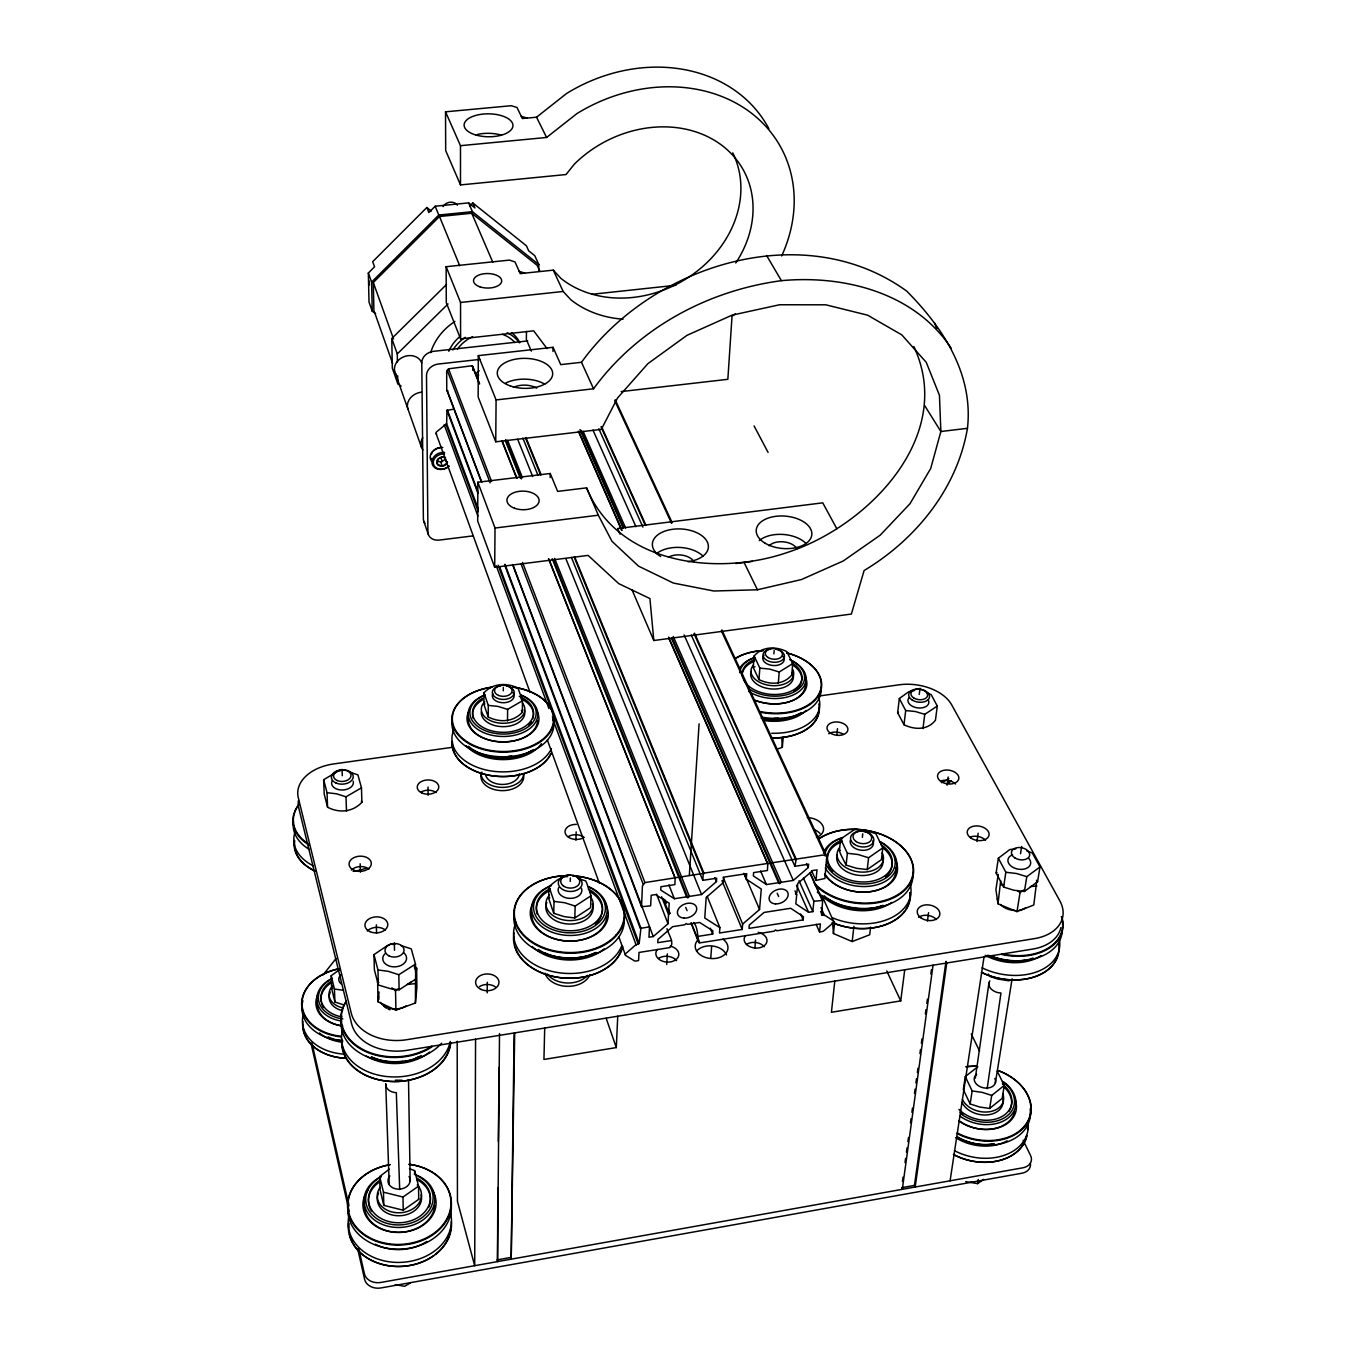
<?xml version="1.0" encoding="UTF-8"?>
<svg xmlns="http://www.w3.org/2000/svg" width="1356" height="1356" viewBox="0 0 1356 1356"><rect width="100%" height="100%" fill="white"/><g stroke="black" fill="none" stroke-linecap="round" stroke-linejoin="round"><path stroke-width="1.5" d="M472.736 370.273L472.752 366.645L471.634 365.815L448.531 368.815L446.683 371.815L446.751 390.003L481.21 481.448M475.566 1039.221L474.702 1265.724L457.447 1201.331L457.192 1041.238M477.837 482.228L477.685 521.043L494.686 567.266L588.097 555.401L618.743 583.639L649.914 598.555L653.812 640.524L851.382 614.048L864.094 570.537C915.792 539.502 957.133 488.702 967.455 428.31C973.54 374.222 943.2 327.847 906.723 291.116C803.735 216.553 651.778 264.878 581.487 362.289L560.723 364.628L553.062 347.322L478.312 355.628L478.16 396.986L495.737 441.802L601.318 429.377L617.539 397.969L647.897 363.645L687.034 335.305L732.054 315.151L779.53 304.761L825.855 304.812L867.62 315.185L901.825 334.898L926.25 362.323L939.454 395.325L940.861 431.513L930.725 468.447L909.995 503.72L880.18 535.196L843.229 560.977L801.481 579.537L757.445 589.775L713.832 591.013L673.339 583.046L638.591 566.181L611.997 541.332L598.318 515.212L586.606 487.855L557.638 491.397L550.248 473.498L477.837 482.228L495.025 528.026L494.686 567.266M483.923 704.34L483.973 692.797C492.991 683.102 506.652 682.424 518.026 688.17L522.518 700.696L522.331 712.256C513.365 722.121 499.635 722.782 488.211 716.968L483.923 704.34L484.956 703.984M488.211 716.968L488.296 705.391L483.973 692.797M487.211 992.863L487.296 982.303M495.737 441.802L496.093 399.935L478.312 355.628M499.517 1033.543L497.516 1261.656L497.822 1187.975M498.33 1141.43L499.144 1067.392M503.279 690.78L503.33 687.373M507.5 720.951L507.636 709.374L522.518 700.696M514.687 1032.899L511.195 1259.216L514.127 1033.289M526.484 331.457L526.348 339.509L531.349 351.119M538.705 270.725L538.824 264.539L534.773 255.674L528.687 250.809L526.416 245.792L472.786 202.942L469.803 205.892M550.163 477.566L550.248 473.498M552.977 351.441L553.062 347.322M544.705 1028.034L543.942 1059.46L616.302 1047.578L617.743 1016.22M577.724 878.264L585.741 880.959L586.826 883.298L591.03 895.774L590.589 907.656L574.791 917.978L564.232 916.639L553.723 913.3L548.672 898.401L548.96 886.536C554.468 882.332 560.384 876.264 567.689 876.552M553.723 913.3L554.045 901.401L548.96 886.536M570.249 881.502L570.368 877.993M575.91 840.161L576.181 831.889M574.791 917.978L575.181 906.079L591.03 895.774M666.983 928.674C667.983 933.725 675.305 943.234 669.745 947.607L639.015 952.437L638.591 960.573L635.879 960.997A2.373 1.644 -20.7 0 1 634.286 960.76L625.98 955.692A2.39 1.644 -20.5 0 1 626.082 953.268L635.049 945.471L639.168 943.471L640.93 928.301L649.507 926.826L648.948 937.233L653.27 936.555L667.983 923.758L668.525 914.554L661.643 896.774M668.525 914.554L669.966 913.3L668.644 912.452L669.203 903.198L655.575 894.587L651.202 895.265L650.626 905.842L641.541 906.723L512.534 564.52M666.711 964.404L667.338 953.912M377.629 980.778L378.002 1001.728L395.918 1010.203L415.428 1002.965L415.529 977.93M689.323 875.501L699.086 723.833M693.543 922.487C698.73 927.69 696.747 938.606 699.882 942.861L774.174 931.182L775.615 929.945L776.869 930.758L820.397 923.911L819.566 931.996L822.211 931.572A2.339 1.593 -23.7 0 0 823.838 930.826L832.872 923.131A2.339 1.593 -23.8 0 0 833.143 920.724L825.431 915.639L821.617 914.893L822.651 900.418L810.413 873.45M552.214 558.672L686.577 896.841L687.882 897.672L689.34 896.401L701.544 894.536L716.46 881.57L716.697 878.23L702.798 880.349L703.205 874.315L704.679 873.027L823.007 855.043L826.77 856.212L824.906 878.518L815.956 880.4L811.583 870.755M710.832 957.421L711.595 946.929M698.984 936.216L712.663 934.081L712.9 930.843L699.645 922.47L687.543 924.351L686.221 923.521L684.78 924.775L672.644 926.673L657.948 939.454L657.762 942.691L671.525 940.522M707.188 896.35L719.883 927.64L719.494 933.013L742.207 929.453L742.647 924.08L723.172 877.281M753.224 667.423L754.106 655.999C762.53 646.185 775.869 646.27 786.802 651.558L792.718 663.626L791.701 675.068C783.31 685.051 769.92 684.933 758.936 679.593L753.224 667.423L755.038 666.728M415.614 976.761L416.631 968.082L414.156 965.997M758.936 679.593L759.852 668.135L754.106 655.999M742.647 924.08L759.546 909.52L761.292 889.028L746.258 879.18L746.698 873.654L723.629 877.179L723.223 882.705L706.188 897.503L704.764 918.029L719.883 927.64M773.869 653.897L774.157 650.541M754.851 948.369L755.563 939.996M778.259 683.441L779.225 671.983L792.718 663.626M776.869 749.241L782.327 747.326L783.243 737.02M415.428 1002.965L416.885 987.388L416.631 968.082M671.61 638.727L778.53 882.705L779.802 883.553L781.259 882.281L793.294 880.434L808.278 867.518L808.617 864.213L794.904 866.298L796.243 859.246L694.526 633.201M794.989 890.858L796.701 894.723L795.819 903.876L808.6 912.283L812.82 911.622L813.871 901.282L803.464 878.129M803.159 919.893L803.464 916.673L790.684 908.283L764.055 912.435L749.275 925.148L749.004 928.385L803.159 919.893L800.582 914.08M815.956 880.4L817.024 869.874L812.753 870.518L797.769 883.417L796.904 892.621L795.43 893.892L796.701 894.723M836.855 734.732L837.483 728.647M839.381 850.771L840.635 838.991L854.873 829.279L865.484 830.482L875.874 833.669L882.807 847.873L881.417 859.67L867.23 869.569L856.551 868.315L846.11 865.077L840.669 854.263L839.381 850.771L840.364 850.331M870.603 927.114L869.705 934.759L852.195 941.556L833.432 933.555L834.669 922.097M378.002 1001.728L379.07 991.999M846.11 865.077L847.381 853.28L840.635 838.991M834.804 981.1L831.414 1012.271L900.723 1000.898L904.74 969.794M862.365 837.347L862.755 833.872M852.195 941.556L853.924 926.267M867.23 869.569L868.586 857.755L882.807 847.873M927.012 692.763L931.25 694.713L937.284 706.069L935.454 720.256C927.589 730.325 914.605 729.884 903.994 724.748L897.655 712.697L899.333 698.526L908.656 691.797L914.503 690.458M903.994 724.748L905.689 710.544L899.333 698.526M919.249 694.442L920.012 688.221M922.978 728.562L924.758 714.341L937.284 706.069M927.436 921.046L928.555 912.707M947.081 785.175L948.183 777.005M902.452 1181.432L903.028 1177.245M905.028 1162.584L905.605 1158.38M906.452 1152.108L907.028 1147.922M907.893 1141.633L908.469 1137.447M910.469 1122.785L911.046 1118.581M911.91 1112.31L912.486 1108.123M914.486 1093.445L915.063 1089.258M915.91 1082.986L916.487 1078.783M917.351 1072.511L917.927 1068.325M919.927 1053.646L920.504 1049.459M921.368 1043.188L921.927 1038.984M925.368 1013.847L925.945 1009.661M926.809 1003.389L927.385 999.186M930.826 974.049L931.386 969.862M902.299 1189.365L933.047 965.201M914.436 1185.415L945.98 961.37L946.776 962.98L915.164 1187.076L914.436 1185.415L901.587 1187.72M975.32 1078.173L988.982 982.744M976.947 841.483L978.151 833.245M987.168 1088.648L1000.965 993.016A11.119 7.712 11.7 0 1 990.914 988.761A11.119 7.712 11.7 0 1 989.812 980.88M977.829 1066.731L965.286 1076.579L963.319 1089.563L970.15 1103.97L979.761 1107.055L989.643 1108.445L1002.135 1098.445L1004.254 1085.444L997.219 1071.121M1026.95 851.11L1032.306 852.992L1040.001 866.959L1037.577 881.739L1024.424 891.468L1013.847 890.231L1003.593 887.061L996.118 872.993L998.355 858.229L1009.83 849.534L1015.847 848.941M950.081 1180.839L984.032 956.963M998.219 874.4L995.914 889.57L997.999 903.842L1017 911.622L1033.781 905.011L1036.628 881.858M997.999 903.842L1000.677 880.688M970.15 1103.97L972.15 1090.953L965.286 1076.579M1003.593 887.061L1005.864 872.281L998.355 858.229M1020.543 853.67L1021.678 846.449M1017 911.622L1020.034 892.621L1023.644 890.011M965.726 1181.635L977.591 1183.635L978.252 1179.5M989.643 1108.445L991.728 1095.428L1004.254 1085.444M1024.424 891.468L1026.797 876.671L1040.001 866.959M995.372 1082.969L1012.118 978.761M913.876 346.577C955.794 436.31 868.213 526.026 787.548 552.4C717.46 576.673 617.675 564.706 586.606 487.855M454.209 409.071L446.988 410.376L446.632 423.665L436.53 431.92A1.881 1.526 -19.8 0 0 436.547 434.123M574.622 556.706L703.967 873.281L644.914 882.587L642.422 886.044L641.541 906.723M323.033 974.947L336.102 958.472M496.093 399.935L593.538 388.782C637.727 328.22 707.646 290.506 781.395 280.675C844.347 274.827 914.571 292.743 951.149 348.136M431.327 211.078L426.818 207.519L372.697 261.674L374.544 266.81L368.34 273.014L369.018 302.049L372.239 311.202L375.612 313.711M472.786 202.942L474.939 207.926L468.634 202.892L435.157 206.231L428.852 212.536L426.818 207.519M372.239 311.202L371.595 282.082L438.785 215.045L472.413 211.672L538.824 264.539M392.63 363.425L373.9 310.422L373.307 282.523L439.497 216.502L471.719 213.248L537.145 265.318L539.756 271.031M401.156 386.138L397.766 383.663L392.308 368.154L391.782 338.525L446.514 284.506M397.41 361.849L397.291 353.916L448.039 303.964M445.632 457.938L442.242 456.955L438.632 458.752L437.496 459.837L437.513 464.447L442.276 466.193L447.022 463.311L446.904 461.786M409.461 1168.703L414.58 1170.618L415.122 1172.347L418.546 1186.161L418.733 1199.331L403.224 1210.213L383.799 1205.382L380.036 1189.754L379.697 1176.584L389.291 1169.16M403.224 1210.213L402.986 1197.026L418.546 1186.161M400.918 945.539L411.275 948.861L415.478 964.099L415.699 979.168L399.105 989.812L391.155 988.88L378.341 985.015L374.358 969.659L373.968 954.624L387.257 945.657L390.613 944.166L394.766 944.505M399.105 989.812L398.834 974.727L415.478 964.099M343.882 1004.932L334.915 1002.016L331.695 988.643L331.203 975.693L340.17 969.252M350.662 772.428L357.916 774.869L361.476 787.819L361.882 802.294C352.797 812.125 339.119 813.346 327.576 807.21L324.22 794.158L323.66 779.7L338.017 771.225M346.492 811.312L346.017 796.803L361.476 787.819M983.592 1179.398L977.591 1183.635M735.766 262.979A109.904 91.716 -29 0 0 715.137 140.753A109.904 91.716 -29 0 0 574.486 163.991L566.028 174.534L460.498 184.924L445.683 150.55L445.531 111.819L511.212 105.717L516.975 107.463L522.365 118.531L536.552 117.209L566.435 93.598A151.499 127.227 -29.2 0 1 768.869 128.684M445.531 111.819L460.481 145.685L546.604 137.464L576.876 113.633A153.33 127.989 -29 0 1 746.902 109.853A153.33 127.989 -29 0 1 781.666 255.945M735.274 313.812L732.02 316.287L727.85 379.307L621.201 391.579M395.918 1010.203L395.545 990.846L398.223 988.914M410.478 1282.861L404.647 1286.302L395.172 1284.691M437.666 460.989L440.836 462.142L445.565 459.277L447.022 463.311M1030.424 886.536L1036.899 886.027M1011.813 979.896L1008.627 980.761L997.457 978.964L989.812 976.405L988.27 974.1M996.118 872.993L997.016 872.552M401.952 1080.224L395.477 1080.19M331.695 988.643L332.729 988.202M548.672 898.401L549.773 897.926M897.655 712.697L898.503 712.358M407.631 984.439L415.156 983.625M497.042 1259.91L510.704 1257.47M813.871 901.282L822.651 900.418M548.943 559.113L675.119 878.061L674.915 884.604L660.931 886.739L660.745 890.078L674.339 898.723L686.577 896.841M668.627 637.1L767.784 863.958L767.411 870.501L753.614 872.603L753.343 875.925L766.462 884.553L778.53 882.705M453.057 747.224L333.712 763.937A43.29 28.595 -2.7 0 0 298.286 797.65L351.255 1013.169A47.257 34.239 -2.4 0 0 406.8 1039.696L1034.306 938.657A45.782 30.713 11.1 0 0 1059.867 900.909L951.675 704.849A41.697 26.103 7.6 0 0 899.062 684.814L819.482 695.95M735.783 563.52L752.377 561.367M495.025 528.026L598.318 515.212M472.922 535.891L439.378 540.078A11.628 9.221 -19.1 0 1 427.92 532.111L426.496 375.561A12.085 9.984 -20.3 0 1 438.31 364.035L479.922 359.391M967.455 428.31L940.861 431.513L924.741 405.681M527.738 340.915L433.496 351.323A12.001 9.95 -20.3 0 0 421.784 362.798L423.377 518.806A11.56 9.187 -19.1 0 0 424.937 523.314M732.765 152.889A108.599 91.174 -29.2 0 1 693.848 273.624A108.599 91.174 -29.2 0 1 560.96 278.421L553.299 270.149L520.195 273.624L515.026 261.945L509.466 260.098L446.141 266.708L446.294 302.71L460.582 338.864L533.671 330.83L547.061 348.611M446.141 266.708L460.548 302.456L563.164 291.472L570.893 299.795A109.904 91.716 -29 0 0 623.048 319.185M592.013 294.286L675.983 285.252M759.852 668.135L769.615 669.084L779.225 671.983M905.689 710.544L915.334 711.51L924.758 714.341M488.296 705.391L497.974 706.408L507.636 709.374M1000.914 884.858L1003.677 884.993M339.102 770.835L340.407 770.886M323.66 779.7L327.033 792.701L336.491 793.802L346.017 796.803M847.381 853.28L858.094 854.517L868.586 857.755M1005.864 872.281L1016.475 873.501L1026.797 876.671M554.045 901.401L564.638 902.723L575.181 906.079M377.527 982.388L378.782 982.473M373.968 954.624L377.968 969.947L388.375 971.354L398.834 974.727M331.203 975.693L334.424 989.049L343.373 990.287M972.15 1090.953L982.066 1092.343L991.728 1095.428M379.697 1176.584L383.477 1192.195L402.986 1197.026M446.904 390.46L447.87 390.833M521.28 116.311L527.094 118.091M519.162 271.285L524.772 273.149M675.119 878.061L548.502 558.808M767.784 863.958L669.033 638.727M391.867 987.829L395.545 990.846M1017.542 890.621L1020.034 892.621M1037.577 881.739L1036.459 880.247M766.598 255.504L781.395 280.675M836.805 528.721L822.753 502.839L617.607 528.535L620.099 534.23M754.089 425.954L768.089 452.412M536.552 117.209L546.604 137.464M522.331 712.256L521.416 710.324M744.071 562.435L757.445 589.775M971.286 1034.018L979.608 1051.086M1023.119 1140.26L1030.526 1155.431A13.713 10.068 14.5 0 1 1022.831 1167.804L380.9 1282.437A14.119 11.289 -4.7 0 1 364.442 1273.826L358.832 1249.13M886.756 970.964L900.723 1000.898M615.183 399.749L672.084 522.501M721.867 629.896L826.77 856.212M614.76 400.647L671.593 523.382M721.324 630.777L825.245 855.161M553.299 270.149L563.164 291.472M581.487 362.289L593.538 388.782M822.278 896.367L833.635 921.402M806.532 863.67L808.278 867.518M809.956 873.145L822.194 900.113M820.99 907.656L824.465 915.351M820.651 911.537L822.38 915.385M601.488 426.496L645.829 525.026M601.064 426.903L645.371 525.433M694.035 633.642L795.701 859.721M598.844 428.784L642.897 527.077M691.255 635.015L794.904 866.298M799.006 880.705L812.82 911.622M816.126 924.267L819.566 931.996M796.548 885.214L808.6 912.283M592.979 430.089L635.964 526.721M684.119 634.964L793.294 880.434M583.08 431.259L625.608 528.043M673.237 636.456L781.259 882.281M581.08 430.411L623.54 527.247M671.949 637.625L779.802 883.553M579.978 429.598L623.251 528.348M578.792 431.581L622.014 530.467M578.385 431.276L621.59 530.162M777.225 893.265L778.632 896.486M760.58 870.976L766.462 884.553M468.634 202.892L472.413 211.672M471.719 213.248L492.804 262.25M632.082 589.962L653.812 640.524M744.614 874.434L759.546 909.52M743.783 873.332L746.258 879.18M721.968 880.637L742.207 929.453M714.849 877.654L716.46 881.57M439.497 216.502L459.701 265.708M435.157 206.231L438.785 215.045M525.925 437.513L541.095 474.634M525.501 437.92L540.654 475.058M574.164 557.146L703.425 873.756M522.857 438.09L537.976 475.261M571.418 557.452L702.798 880.349M517.653 439.259L532.705 476.549M565.994 558.96L701.544 894.536M710.307 928.199L712.663 934.081M507.619 440.446L522.501 477.787M554.621 558.367L689.34 896.401M505.686 439.581L521.331 478.905M553.384 559.52L687.882 897.672M505.347 440.717L520.195 478.075M472.6 366.188L479.617 383.901M502.195 440.988L517.009 478.397M472.193 365.866L479.21 383.595M501.788 440.683L516.568 478.092M685.763 907.384L687.051 910.656M691.441 923.182L699.204 942.844M690.967 922.894L698.73 942.539M934.555 322.898L936.793 328.61M668.932 884.926L674.339 898.723M664.61 899.469L666.152 903.418M668.44 909.351L669.966 913.3M663.287 898.638L668.644 912.452M656.592 894.18L667.983 923.758M448.531 368.815L491.584 481.465M522.552 562.469L644.914 882.587M447.175 370.154L490.126 482.838M521.026 563.893L643.134 884.163M447.31 390.765L481.804 482.194M513.093 565.181L653.27 936.555M447.378 409.987L477.668 491.092M505.008 564.282L640.93 928.301M446.988 410.376L477.99 493.465M504.568 564.706L640.405 928.758M446.632 423.665L478.244 508.975M499.55 566.503L639.168 943.471M445.971 424.309L478.261 511.619M498.093 565.198L638.286 944.234M444.226 424.767L477.922 516.094M496.228 565.706L548.96 708.629M552.621 718.561L636.1 944.861M436.073 433.479L530.01 692.255M547.366 740.037L599.403 883.366M618.912 937.098L625.421 955.014M440.836 457.65L442.259 461.582M440.836 462.142L442.276 466.193M373.307 282.523L393.545 338.966M368.34 273.014L371.595 282.082M391.782 338.525L397.291 353.916M361.882 802.294L361.408 800.938M394.952 372.222L421.394 447.124M606.2 1018.39L616.302 1047.578M423.784 521.196L428.327 534.484M418.445 1198.45L418.733 1199.331M312.016 1043.34L349.001 1205.908M310.846 1042.578L349.187 1211.383M357.594 1248.435L364.611 1279.318A14.102 11.289 -4.7 0 0 381.053 1287.929L1021.899 1173.228A13.679 10.068 14.6 0 0 1030.424 1163.55M415.953 972.879L415.885 972.184A18.831 13.458 -2.3 0 0 414.444 967.659M832.635 923.097L833.432 933.555M781.836 739.003L782.327 747.326M327.033 792.701L327.576 807.21M334.424 989.049L334.915 1002.016M399.698 1189.568L396.325 1092.665A11.475 8.56 -2.8 0 1 385.731 1083.681L389.189 1184.415M342.068 769.377L342.271 775.717M360.171 863.755L360.408 872.094M377.968 969.947L378.341 985.015M383.477 1192.195L383.799 1205.382M376.358 924.843L376.578 933.25M394.359 942.895L394.511 950.268M397.647 375.731L397.766 383.663M408.512 1079.647L410.173 1181.11M414.58 1170.618L414.631 1174.381M428.021 787.039L428.106 795.277M460.481 145.685L460.498 184.924M460.548 302.456L460.582 338.864M513.449 387.392A16.526 9.051 0.9 0 1 536.722 388.121M506.008 382.917A27.544 15.086 0.9 0 1 544.722 384.138M660.626 556.502A28.052 16.543 3.3 0 1 664.152 531.383A28.052 16.543 3.3 0 1 705.645 539.298A28.052 16.543 3.3 0 1 687.933 561.723M769.14 545.773A15.136 8.899 4.8 0 1 783.87 541.875A15.136 8.899 4.8 0 1 796.887 548.79M668.508 557.163A15.221 9.051 3.3 0 1 693.95 562.028M656.44 553.689A27.917 16.611 3.3 0 1 703.239 556.384M759.292 540.569A27.747 16.323 4.8 0 1 805.803 543.231M477.346 134.481A24.306 11.543 0.6 0 1 501.466 135.21M457.548 348.95A35.493 29.273 -21.9 0 1 472.634 336.61M502.551 334.373A35.493 29.273 -21.9 0 1 514.89 342.61M396.393 374.934A14.153 11.729 -19.4 0 1 402.868 357.17A14.153 11.729 -19.4 0 1 421.733 363.052M407.919 408.936A14.424 11.848 -19.5 0 1 421.445 392.172M449.192 466.091A10.289 8.306 -19.7 0 1 436.276 468.566A10.289 8.306 -19.7 0 1 432.869 458.43A10.289 8.306 -19.7 0 1 444.615 452.446M448.633 466.159A9.17 7.407 -19.7 0 1 437.124 468.362A9.17 7.407 -19.7 0 1 434.09 459.328A9.17 7.407 -19.7 0 1 444.548 454.006M431.547 461.243A10.272 8.306 -19.7 0 1 432.225 451.768A10.272 8.306 -19.7 0 1 442.802 447.48M432.276 460.04A9.136 7.39 -19.7 0 1 431.377 458.345M431.344 454.43A9.136 7.39 -19.7 0 1 432.225 452.514M433.632 450.768A9.136 7.39 -19.7 0 1 439.971 447.819M447.565 462.142A5.61 4.526 -19.7 0 1 440.395 466.125A5.61 4.526 -19.7 0 1 437.276 460.209A5.61 4.526 -19.7 0 1 444.988 457.26M422.869 449.887A14.713 11.95 -19.6 0 1 422.733 437.7M475.82 374.103A9.475 7.78 -21.7 0 1 479.227 370.798M369.459 284.896A8.322 7.068 -19.1 0 1 369.374 281.184M430.7 352.662A56.698 46.799 -21.9 0 1 454.921 321.406M443.039 206.604A8.407 7.221 -22.9 0 1 450.175 202.197A8.407 7.221 -22.9 0 1 457.328 205.18M452.87 350.001A39.053 32.205 -21.9 0 1 465.244 337.339M507.093 332.745A39.053 32.205 -21.9 0 1 519.246 342.678M448.836 351.272A38.968 32.171 -21.9 0 1 460.498 336.034M511.704 332.762A38.968 32.171 -21.9 0 1 519.806 342.61M476.227 375.697A9.916 8.136 -21.5 0 1 478.736 375.12M581.504 888.383A11.865 8.221 1.9 0 1 569.723 898.367A11.865 8.221 1.9 0 1 558.604 887.638M587.555 975.303A23.221 16.594 1.9 0 1 567.113 982.998A23.221 16.594 1.9 0 1 547.214 973.964M589.86 974.676A23.205 16.594 1.9 0 1 567.011 986.337A23.205 16.594 1.9 0 1 544.976 973.201M590.233 896.486A23.645 16.458 1.9 0 1 584.368 917.215A23.645 16.458 1.9 0 1 553.926 916.215A23.645 16.458 1.9 0 1 549.434 895.146M592.369 903.96A23.628 16.475 1.9 0 1 568.91 924.046A23.628 16.475 1.9 0 1 546.841 902.469M594.657 952.997A45.951 32.273 1.9 0 1 544.756 952.895M606.827 915.758A37.595 26.289 1.9 0 1 568.367 941.098A37.595 26.289 1.9 0 1 531.671 913.283M605.505 904.283A39.019 27.273 1.9 0 1 568.367 941.064A39.019 27.273 1.9 0 1 533.739 901.926M621.726 945.844A55.087 38.849 1.9 0 1 553.146 971.659A55.087 38.849 1.9 0 1 516.026 922.25M624.252 922.47A55.257 38.714 1.9 0 1 566.401 957.895A55.257 38.714 1.9 0 1 513.907 916.826M622.76 946.624A55.02 38.866 1.9 0 1 560.045 977.642A55.02 38.866 1.9 0 1 514.06 932.911M621.048 950.827A54.545 38.544 1.9 0 1 567.215 978.218A54.545 38.544 1.9 0 1 515.297 947.352M514.077 941.318A54.545 38.544 1.9 0 1 513.992 937.284M595.996 952.437A43.985 30.917 1.9 0 1 538.383 949.471M604.149 948.929A45.918 32.29 1.9 0 1 532.213 946.573M588.301 889.044A33.069 23.052 1.9 0 1 594.335 923.3A33.069 23.052 1.9 0 1 545.01 922.809A33.069 23.052 1.9 0 1 550.095 888.672M601.2 916.215A33.053 23.069 1.9 0 1 595.318 924.165M537.213 914.113A33.053 23.069 1.9 0 1 550.044 890.383M589.962 891.689A33.053 23.069 1.9 0 1 601.861 914.266M587.979 886.536A35.968 25.086 1.9 0 1 597.013 924.317A35.968 25.086 1.9 0 1 542.332 923.758A35.968 25.086 1.9 0 1 550.35 886.163M588.86 886.824A37.782 26.357 1.9 0 1 597.827 926.945A37.782 26.357 1.9 0 1 539.891 925.046A37.782 26.357 1.9 0 1 551.468 885.604M506.534 685.882A10.95 6.949 0.5 0 1 511.958 696.764A10.95 6.949 0.5 0 1 494.042 696.187A10.95 6.949 0.5 0 1 500.889 685.695M573.52 875.451A11.899 8.204 1.9 0 1 579.131 888.841A11.899 8.204 1.9 0 1 559.316 886.4A11.899 8.204 1.9 0 1 570.469 875.078M872.84 840.754A11.712 7.797 7.7 0 1 862.535 850.331A11.712 7.797 7.7 0 1 850.398 840.025M819.244 838.635A54.206 36.476 7.8 0 1 898.808 844.212A54.206 36.476 7.8 0 1 892.299 897.638A54.206 36.476 7.8 0 1 813.888 882.654M818.871 838.737A54.664 36.798 7.8 0 1 898.57 843.941A54.664 36.798 7.8 0 1 893.79 897.689A54.664 36.798 7.8 0 1 814.787 884.57M883.044 905.3A45.324 30.663 7.9 0 1 827.702 898.486M895.926 867.84A37.104 24.967 7.8 0 1 867.348 891.994A37.104 24.967 7.8 0 1 824.804 873.62M895.418 860.06A38.493 25.917 7.8 0 1 873.756 891.095A38.493 25.917 7.8 0 1 824.634 874.518M910.164 883.841A54.359 36.9 7.9 0 1 889.282 918.707A54.359 36.9 7.9 0 1 832.431 917.792M912.758 872.501A54.511 36.765 7.8 0 1 879.315 907.028A54.511 36.765 7.8 0 1 817.312 892.129M881.756 905.978A43.392 29.374 7.9 0 1 824.092 895.706M891.74 902.452A45.307 30.663 7.9 0 1 822.6 896.435M909.029 902.333A53.816 36.612 8 0 1 905.774 909.503M904.622 911.181A53.816 36.612 8 0 1 832.109 922.588A54.291 36.934 8 0 0 886.4 924.385A54.291 36.934 8 0 0 910.3 892.451M909.791 892.773A53.816 36.612 8 0 1 909.469 900.469M879.451 841.398A37.273 25.035 7.8 0 1 883.485 882.332A37.273 25.035 7.8 0 1 825.279 867.959M823.482 853.28A37.273 25.035 7.8 0 1 842.737 837.618M881.231 844.839A32.629 21.899 7.8 0 1 882.315 877.434A32.629 21.899 7.8 0 1 834.482 871.654A32.629 21.899 7.8 0 1 842.076 840.11M882.553 847.636A32.612 21.899 7.8 0 1 885.502 876.823M832.499 871.535A32.612 21.899 7.8 0 1 827.567 862.213M827.296 860.297A32.612 21.899 7.8 0 1 841.907 841.822M880.197 841.805A35.493 23.815 7.8 0 1 880.858 880.705A35.493 23.815 7.8 0 1 826.312 864.772M825.363 852.314A35.493 23.815 7.8 0 1 840.534 838.415M882.214 852.856A23.323 15.628 7.8 0 1 858.67 871.874A23.323 15.628 7.8 0 1 839.55 847.686M882.383 857.636A23.306 15.645 7.8 0 1 860.297 875.484A23.306 15.645 7.8 0 1 837.194 854.822M792.735 669.389A21.425 13.34 5.1 0 1 770.344 685.492A21.425 13.34 5.1 0 1 753.529 664.932M792.446 672.712A21.408 13.357 5.1 0 1 772.852 689.034A21.408 13.357 5.1 0 1 751.309 671.406M786.666 652.846A49.782 31.154 5.2 0 1 819.499 692.696A49.782 31.154 5.2 0 1 760.309 711.578M735.613 658.304A49.782 31.154 5.2 0 1 763.462 650.524M786.768 652.931A50.206 31.425 5.2 0 1 819.888 693.136A50.206 31.425 5.2 0 1 760.191 712.171M735.274 658.44A50.206 31.425 5.2 0 1 762.445 650.643M801.311 712.527A41.646 26.205 5.2 0 1 761.208 718.188M778.361 718.205A39.883 25.086 5.2 0 1 774.157 718.341M805.481 683.407A34.07 21.323 5.2 0 1 789.633 701.628A34.07 21.323 5.2 0 1 755.445 700.493M805.227 676.678A35.358 22.12 5.2 0 1 794.141 699.865A35.358 22.12 5.2 0 1 754.919 700.188M818.736 697.713A49.952 31.544 5.2 0 1 771.734 733.257M821.109 687.899A50.07 31.408 5.2 0 1 761.665 717.138M806.057 710.459A41.629 26.205 5.2 0 1 762.852 720.341M798.379 714.375A39.866 25.103 5.2 0 1 763.513 719.29M818.838 707.595A49.46 31.307 5.2 0 1 771.31 737.918M818.77 703.95A49.884 31.578 5.2 0 1 771.361 737.867M792.311 662.999A29.968 18.696 5.1 0 1 787.921 692.458A29.968 18.696 5.1 0 1 743.444 679.475M742.8 677.847A29.968 18.696 5.1 0 1 754.716 659.491M792.158 664.643A29.951 18.713 5.1 0 1 793.938 691.238M742.122 674.61A29.951 18.713 5.1 0 1 754.58 661.135M790.785 660.067A32.595 20.34 5.1 0 1 797.277 689.984A32.595 20.34 5.1 0 1 749.783 689.34M739.647 672.712A32.595 20.34 5.1 0 1 754.953 657.457M789.751 659.694A34.222 21.374 5.1 0 1 799.125 691.509A34.222 21.374 5.1 0 1 748.546 691.34M739.596 668.474A34.222 21.374 5.1 0 1 753.987 657.83M523.772 773.886A21.408 14.102 0.4 0 1 501.466 787.378A21.408 14.102 0.4 0 1 480.99 772.513M523.196 773.479A21.391 14.102 0.4 0 1 501.432 790.616A21.391 14.102 0.4 0 1 481.973 772.14M782.531 655.795A10.746 6.661 5.1 0 1 780.649 664.203A10.746 6.661 5.1 0 1 766.869 663.762A10.746 6.661 5.1 0 1 764.004 655.202M522.331 702.933A21.798 13.933 0.5 0 1 516.399 720.46A21.798 13.933 0.5 0 1 488.346 719.544A21.798 13.933 0.5 0 1 484.753 701.73M524.264 709.697A21.764 13.95 0.5 0 1 504.957 726.613A21.764 13.95 0.5 0 1 481.295 711.917M776.124 649.236A10.763 6.644 5.1 0 1 782.751 659.711A10.763 6.644 5.1 0 1 765.174 659.152A10.763 6.644 5.1 0 1 770.581 649.066M512.907 692.611A10.933 6.949 0.5 0 1 504.195 702.713A10.933 6.949 0.5 0 1 492.804 693.628M492.109 687.136A50.647 32.544 0.5 0 0 461.277 737.24A50.647 32.544 0.5 0 0 545.366 736.952A50.647 32.544 0.5 0 0 512.517 687.068A51.07 32.815 0.5 0 1 545.739 737.461A51.07 32.815 0.5 0 1 460.921 737.749A51.07 32.815 0.5 0 1 492.025 687.204M531.772 750.546A42.358 27.357 0.5 0 1 468.583 746.342M511.788 755.987A40.578 26.205 0.5 0 1 508.28 756.377M537.603 720.612A34.663 22.272 0.5 0 1 501.5 741.969A34.663 22.272 0.5 0 1 468.345 718.375M536.637 710.747A35.968 23.103 0.5 0 1 503.788 741.834A35.968 23.103 0.5 0 1 468.769 711.425M551.417 748.58A50.799 32.934 0.5 0 1 488.787 770.547A50.799 32.934 0.5 0 1 453.735 730.037M541.417 743.681A42.341 27.357 0.5 0 1 504.924 759.58A42.341 27.357 0.5 0 1 466.142 745.732M552.451 716.629A50.935 32.798 0.5 0 1 507.398 756.682A50.935 32.798 0.5 0 1 452.04 721.867M551.316 753.224A50.748 32.968 0.5 0 1 493.923 775.988A50.748 32.968 0.5 0 1 452.04 741.444M550.892 753.461A50.308 32.68 0.5 0 1 493.991 776.039A50.308 32.68 0.5 0 1 452.463 741.783M533.467 749.529A40.561 26.205 0.5 0 1 472.719 749.631M519.263 696.34A30.476 19.526 0.5 0 1 527.264 724.765A30.476 19.526 0.5 0 1 482.414 727.07A30.476 19.526 0.5 0 1 482.55 698.238M520.874 698.73A30.459 19.526 0.5 0 1 532.823 718.663M531.281 721.917A30.459 19.526 0.5 0 1 528.857 724.952M473.227 718.409A30.459 19.526 0.5 0 1 482.55 699.899M520.67 694.933A33.154 21.238 0.5 0 1 528.484 726.562A33.154 21.238 0.5 0 1 478.566 727.036A33.154 21.238 0.5 0 1 484.143 695.272M521.535 695.34A34.815 22.323 0.5 0 1 529.264 728.952A34.815 22.323 0.5 0 1 476.329 728.358A34.815 22.323 0.5 0 1 485.092 694.933M406.444 1005.779A16.797 12.119 -2.4 0 1 380.273 1002.389M378.917 999.389A16.797 12.119 -2.4 0 1 378.68 996.236M828.702 733.799A10.458 6.678 6.5 0 1 843.381 734.274M918.571 917.3A11.39 7.78 9.6 0 1 936.437 919.504M421.055 792.057A10.729 7.136 -1.1 0 1 436.174 792.548M479.397 986.66A11.645 8.407 -0.1 0 1 495.804 987.202M583.911 837.483A11.17 7.543 1.9 0 1 565.774 834.465A11.17 7.543 1.9 0 1 576.402 824.38M568.164 836.652A11.136 7.543 1.9 0 1 583.86 837.16M970.337 837.008A11.018 7.255 9.8 0 1 985.541 840.178M367.256 931.013A11.407 8.017 -2.6 0 1 385.274 929.945M940.708 780.971A10.729 6.916 8.8 0 1 955.522 784.005M1060.884 927.572A45.646 30.747 11.2 0 1 1032.577 949.098L406.986 1050.324A47.121 34.273 -2.4 0 1 351.611 1023.78L298.761 807.973A43.172 28.645 -2.8 0 1 298.439 800.498M670.237 946.132A11.526 8.17 4.2 0 1 678.17 957.082A11.526 8.17 4.2 0 1 662.508 961.184A11.526 8.17 4.2 0 1 657.355 949.488M658.575 958.37A11.492 8.17 4.3 0 1 676.593 960.641M758.157 932.301A11.475 8.034 6.2 0 1 766.428 943.132A11.475 8.034 6.2 0 1 751.038 947.166A11.475 8.034 6.2 0 1 745.495 935.64M746.376 944.488A11.441 8.051 6.2 0 1 764.36 946.759M351.357 870.06A11.119 7.628 -2.7 0 1 368.951 869.043M807.261 817.566A15.645 10.407 6.6 0 1 822.821 825.821A15.645 10.407 6.6 0 1 816.431 837.381M814.092 829.516A15.594 10.424 6.6 0 1 820.041 833.516M1025.933 907.588A16.272 10.882 11 0 1 1019.17 910.249M1015.068 910.503A16.272 10.882 11 0 1 1000.304 904.452M998.304 901.706A16.272 10.882 11 0 1 997.338 898.808M722.918 939.132A16.408 11.56 5.2 0 1 724.341 954.844A16.408 11.56 5.2 0 1 702.425 956.166A16.408 11.56 5.2 0 1 697.289 940.674M696.577 951.149A16.374 11.577 5.3 0 1 712.663 946.013A16.374 11.577 5.3 0 1 726.511 954.929M519.365 773.751A17.001 11.187 0.4 0 1 503.89 784.412A17.001 11.187 0.4 0 1 485.77 775.564M353.238 781.276A10.899 7.17 -2.7 0 1 341.543 790.006A10.899 7.17 -2.7 0 1 332.288 780.598M307.676 843.364A50.325 33.646 -2.8 0 1 298.761 804.871M308.982 844.924A50.765 33.934 -2.8 0 1 298.388 805.074M309.236 849.398A50.63 33.917 -2.8 0 1 293.472 821.55M315.168 871.111A50.426 34.053 -2.9 0 1 294.303 840.432M315.423 871.179A49.986 33.764 -2.9 0 1 295.116 849.585M294.557 846.076A49.986 33.764 -2.9 0 1 294.744 840.754M365.866 868.298A50.494 34.036 -2.9 0 1 353.153 871.383M313.202 865.789A50.494 34.036 -2.9 0 1 294.896 832.431M928.233 699.967A10.509 6.543 7.7 0 1 917.843 707.917A10.509 6.543 7.7 0 1 908.978 697.764M950.963 780.785A48.189 30.832 8 0 1 947.929 783.158M951.353 780.649A48.613 31.103 8 0 1 948.285 783.039M948.878 778.649A48.663 31.069 7.9 0 1 941.488 782.632M1028.492 858.077A11.526 7.594 10.7 0 1 1026.051 868.535A11.526 7.594 10.7 0 1 1010.084 865.196A11.526 7.594 10.7 0 1 1012.576 854.755M956.98 1133.514A50.511 36.646 12.9 0 0 1026.746 1123.887A50.511 36.646 12.9 0 0 998.253 1070.596A50.087 36.341 12.9 0 1 1026.407 1123.412A50.087 36.341 12.9 0 1 957.234 1132.955M965.997 1066.782A50.511 36.646 12.9 0 1 976.49 1066.274A50.087 36.341 12.9 0 0 966.167 1066.799M994.389 1143.769A41.9 30.51 13 0 1 957.573 1137.057M1014.644 1111.428A34.273 24.866 12.9 0 1 993.117 1128.802A34.273 24.866 12.9 0 1 959.489 1121.022M1015.491 1100.58A35.561 25.815 12.9 0 1 999.897 1127.277A35.561 25.815 12.9 0 1 958.811 1120.802M1027.984 1121.904A50.257 36.697 13.1 0 1 1006.067 1154.634A50.257 36.697 13.1 0 1 954.387 1150.634M1030.153 1108.886A50.375 36.612 12.9 0 1 1008.22 1141.549A50.375 36.612 12.9 0 1 956.387 1137.548M1027.017 1135.616A50.189 36.714 13.1 0 1 953.777 1154.685M1027.289 1125.921A50.189 36.714 13.1 0 1 1027.577 1129.836M1026.543 1135.803A49.765 36.392 13.1 0 1 953.387 1154.414M993.507 1144.04A40.104 29.222 13 0 1 957.404 1137.108M1007.152 1140.82A41.867 30.51 13 0 1 955.811 1137.735M1002.355 1083.885A30.137 21.832 12.8 0 1 1002.457 1116.242A30.137 21.832 12.8 0 1 958.946 1109.378M962.845 1114.378A30.12 21.832 12.9 0 1 959.997 1112.073M1003.508 1086.512A30.12 21.832 12.9 0 1 1009.084 1111.276M1003.389 1081.8A34.425 24.95 12.8 0 1 1008.237 1117.954A34.425 24.95 12.8 0 1 960.15 1116.225M1002.542 1081.495A32.781 23.73 12.8 0 1 1007.152 1115.886A32.781 23.73 12.8 0 1 961.387 1114.259M1002.847 1093.97A21.543 15.577 12.8 0 1 988.982 1111.818A21.543 15.577 12.8 0 1 962.421 1099.479M1003.084 1099.665A21.51 15.594 12.8 0 1 986.727 1114.937A21.51 15.594 12.8 0 1 961.98 1102.394M972.744 1181.805A8.407 6.272 13.8 0 1 970.625 1181.94M1024.407 960.184A44.206 29.951 11.2 0 1 990.541 955.963M1059.426 939.759A53.003 36.036 11.3 0 1 1036.696 971.879A53.003 36.036 11.3 0 1 982.083 967.845M1062.206 930.996A53.155 35.917 11.2 0 1 989.694 955.573M1058.663 944.234A52.935 36.053 11.3 0 1 1035.95 976.388A52.935 36.053 11.3 0 1 981.405 972.354M1058.002 953.98A52.477 35.748 11.3 0 1 981.558 972.422M1033.119 958.014A42.307 28.696 11.2 0 1 987.761 955.133M1041.069 955.59A44.172 29.951 11.2 0 1 985.185 955.319M1061.765 916.876A53.291 35.951 11.1 0 1 1001.898 954.522M1061.392 916.571A52.85 35.646 11.1 0 1 1002.033 953.895M994.88 1078.427A10.814 7.78 12.6 0 1 990.338 1087.512A10.814 7.78 12.6 0 1 976.761 1084.444A10.814 7.78 12.6 0 1 976.625 1074.291M403.664 952.675A11.899 8.458 -2.3 0 1 403.207 964.133A11.899 8.458 -2.3 0 1 387.138 965.099A11.899 8.458 -2.3 0 1 384.85 953.81M389.969 1164.736A51.545 40.273 -3.4 0 0 356.577 1227.417A51.545 40.273 -3.4 0 0 442.463 1225.332A51.545 40.273 -3.4 0 0 408.834 1164.279A51.986 40.612 -3.4 0 1 442.836 1225.824A51.986 40.612 -3.4 0 1 356.221 1227.926A51.986 40.612 -3.4 0 1 389.901 1164.702M434.7 1205.586A35.273 27.561 -3.4 0 1 394.681 1232.129A35.273 27.561 -3.4 0 1 365.086 1199.636M432.276 1190.348A36.612 28.595 -3.4 0 1 401.63 1232.35A36.612 28.595 -3.4 0 1 365.069 1194.958M365.951 1193.212A36.612 28.595 -3.4 0 1 368.137 1189.822M450.412 1212.298A51.698 40.663 -3.5 0 1 400.596 1262.385A51.698 40.663 -3.5 0 1 348.95 1215.857M451.311 1205.433A51.833 40.578 -3.4 0 1 396.274 1249.147A51.833 40.578 -3.4 0 1 348.56 1202.687M451.362 1221.62A51.63 40.663 -3.5 0 1 399.545 1266.504A51.63 40.663 -3.5 0 1 348.509 1223.451M450.802 1228.96A51.189 40.324 -3.5 0 1 435.429 1254.3M433.784 1255.537A51.189 40.324 -3.5 0 1 353.594 1244.283M352.696 1242.706A51.189 40.324 -3.5 0 1 349.543 1234.282M348.78 1227.977A51.189 40.324 -3.5 0 1 348.967 1223.756M426.733 1241.486A43.087 33.815 -3.5 0 1 375.341 1244.215M416.699 1178.076A31.019 24.188 -3.4 0 1 423.462 1213.281A31.019 24.188 -3.4 0 1 377.765 1216.383A31.019 24.188 -3.4 0 1 379.29 1180.618M416.716 1179.551A31.002 24.188 -3.4 0 1 428.801 1207.111M371.442 1211.078A31.002 24.188 -3.4 0 1 379.324 1182.093M418.19 1176.313A33.73 26.306 -3.4 0 1 424.631 1215.501A33.73 26.306 -3.4 0 1 373.849 1216.366A33.73 26.306 -3.4 0 1 381.036 1176.957M414.36 1174.347A35.442 27.645 -3.4 0 1 428.038 1215.434A35.442 27.645 -3.4 0 1 373.392 1219.146A35.442 27.645 -3.4 0 1 380.934 1176.618M417.258 1184.89A22.171 17.272 -3.4 0 1 414.834 1207.518A22.171 17.272 -3.4 0 1 385.833 1209.501A22.171 17.272 -3.4 0 1 380.07 1187.432M421.14 1194.602A22.154 17.272 -3.4 0 1 397.817 1215.739A22.154 17.272 -3.4 0 1 378.544 1193.161M431.852 1046.137A54.545 39.68 -2.5 0 1 363.103 1049.561A54.545 39.68 -2.5 0 1 346.373 1001.321M432.157 1046.73A55.02 40.019 -2.5 0 1 362.832 1050.188A55.02 40.019 -2.5 0 1 345.966 1001.525M421.343 1055.578A45.612 33.324 -2.5 0 1 416.123 1057.883M402.732 1061.223A45.612 33.324 -2.5 0 1 371.798 1057.121M450.26 1041.493A54.698 40.104 -2.6 0 1 387.426 1076.613A54.698 40.104 -2.6 0 1 342.339 1030.916M441.632 1043.171A54.867 39.985 -2.5 0 1 375.527 1059.646A54.867 39.985 -2.5 0 1 341.882 1016.169M450.768 1042.578A54.63 40.121 -2.6 0 1 392.24 1081.512A54.63 40.121 -2.6 0 1 341.865 1038.95M450.294 1042.883A54.155 39.782 -2.6 0 1 396.545 1081.512A54.155 39.782 -2.6 0 1 342.254 1045.561M418.665 1057.002A43.663 31.934 -2.5 0 1 371.273 1056.951M429.581 1052.07A45.596 33.341 -2.5 0 1 366.357 1056.087M409.071 1176.516A11.136 8.628 -3.3 0 1 405.597 1187.381A11.136 8.628 -3.3 0 1 391.308 1186.89A11.136 8.628 -3.3 0 1 389.884 1175.872M410.648 982.286A18.831 13.458 -2.3 0 1 407.258 984.337M389.952 1009.779A16.78 12.119 -2.4 0 1 388.121 1009.05M386.46 1008.135A16.78 12.119 -2.4 0 1 383.68 1005.898M341.119 983.947A10.323 7.373 -3.5 0 1 340.61 974.998M342.475 1007.796A20.543 14.763 -3.5 0 1 332.762 985.659M342.576 1010.712A20.526 14.78 -3.5 0 1 330.389 992.05M341.424 1036.289A47.765 34.442 -3.6 0 1 302.032 1004.186A47.765 34.442 -3.6 0 1 339.593 968.692M341.356 1036.882A48.155 34.748 -3.6 0 1 301.642 1004.491A48.155 34.748 -3.6 0 1 339.525 968.709M342.441 1040.645A39.951 28.934 -3.6 0 1 336.339 1039.594M342.695 1025.95A32.68 23.577 -3.6 0 1 317.304 1001.406M341.526 1025.848A33.917 24.459 -3.6 0 1 318.033 994.219M341.509 1040.899A48.036 34.714 -3.6 0 1 302.897 1000.762M346.305 1058.273A47.867 34.815 -3.7 0 1 302.88 1021.373M346.356 1058.256A47.46 34.527 -3.7 0 1 303.049 1025.289M342.831 1041.001A38.256 27.713 -3.6 0 1 328.067 1036.865M342.509 1042.239A39.934 28.934 -3.6 0 1 319.389 1032.95M344.068 1054.137A47.918 34.798 -3.7 0 1 303.439 1013.729M342.814 1018.915A31.256 22.493 -3.5 0 1 319.236 1002.898A31.256 22.493 -3.5 0 1 329.678 979.981M323.559 1007.542A28.73 20.696 -3.6 0 1 321.881 1004.186M321.355 1002.423A28.73 20.696 -3.6 0 1 331.322 982.761M339.729 1016.424A28.747 20.679 -3.5 0 1 321.304 1001.05A28.747 20.679 -3.5 0 1 331.271 981.303M341.661 1021.068A32.832 23.645 -3.6 0 1 317.236 1002.559A32.832 23.645 -3.6 0 1 332.169 978.371M510.466 385.985A27.696 15.001 0.9 0 0 552.672 374.103A27.696 15.001 0.9 0 0 511.805 360.018A27.696 15.001 0.9 0 0 510.466 385.985M514.534 508.246A16.086 9.306 0.9 0 0 539.095 500.889A16.086 9.306 0.9 0 0 515.416 492.143A16.086 9.306 0.9 0 0 514.534 508.246M765.309 543.332A27.883 16.238 4.7 0 0 811.21 537.264A27.883 16.238 4.7 0 0 775.564 516.348A27.883 16.238 4.7 0 0 765.309 543.332M480.041 286.879A14.119 7.272 0.5 0 0 501.703 281.217A14.119 7.272 0.5 0 0 481.075 274.319A14.119 7.272 0.5 0 0 480.041 286.879M475.515 134.888A24.408 11.458 0.6 0 0 512.941 125.955A24.408 11.458 0.6 0 0 477.176 115.057A24.408 11.458 0.6 0 0 475.515 134.888M684.068 918.114A10.051 7 -21.7 0 0 696.526 907.3A10.051 7 -21.7 0 0 680.559 906.503A10.051 7 -21.7 0 0 684.068 918.114M775.496 903.91A9.984 6.899 -23.3 0 0 788.022 893.163A9.984 6.899 -23.3 0 0 772.361 892.333A9.984 6.899 -23.3 0 0 775.496 903.91M616.2 934.86A54.952 38.409 1.9 0 0 572.52 875.807A55.41 38.748 1.9 0 1 616.59 935.386A55.41 38.748 1.9 0 1 521.67 933.504A55.41 38.748 1.9 0 1 566.452 875.705A54.952 38.409 1.9 0 0 522.077 932.996A54.952 38.409 1.9 0 0 616.2 934.86M498.601 695.459A8.763 5.56 0.5 0 0 512.043 691.052A8.763 5.56 0.5 0 0 499.211 685.848A8.763 5.56 0.5 0 0 498.601 695.459M563.384 885.96A9.526 6.56 1.9 0 0 579.402 883.502A9.526 6.56 1.9 0 0 567.978 875.112A9.526 6.56 1.9 0 0 563.384 885.96M856.212 841.601A9.373 6.238 7.7 0 0 871.535 839.262A9.373 6.238 7.7 0 0 859.382 831.194A9.373 6.238 7.7 0 0 856.212 841.601M854.5 844.415A11.712 7.797 7.7 0 0 873.62 841.483A11.712 7.797 7.7 0 0 858.433 831.398A11.712 7.797 7.7 0 0 854.5 844.415M768.038 657.507A8.611 5.322 5.1 0 0 782.243 655.558A8.611 5.322 5.1 0 0 771.327 648.693A8.611 5.322 5.1 0 0 768.038 657.507M830.533 733.206A10.492 6.661 6.5 0 0 847.703 730.715A10.492 6.661 6.5 0 0 834.194 722.087A10.492 6.661 6.5 0 0 830.533 733.206M921.249 918.063A11.424 7.763 9.6 0 0 939.708 915.097A11.424 7.763 9.6 0 0 924.707 905.028A11.424 7.763 9.6 0 0 921.249 918.063M422.089 793.074A10.763 7.119 -1 0 0 438.768 787.395A10.763 7.119 -1 0 0 423.225 780.734A10.763 7.119 -1 0 0 422.089 793.074M481.024 989.422A11.679 8.39 -0.1 0 0 498.957 982.693A11.679 8.39 -0.1 0 0 481.905 974.896A11.679 8.39 -0.1 0 0 481.024 989.422M941.335 781.751A10.763 6.916 8.7 0 0 958.709 779.158A10.763 6.916 8.7 0 0 944.488 770.174A10.763 6.916 8.7 0 0 941.335 781.751M971.201 838.245A11.051 7.238 9.7 0 0 988.965 835.499A11.051 7.238 9.7 0 0 974.286 826.075A11.051 7.238 9.7 0 0 971.201 838.245M369.917 931.64A11.441 8.017 -2.6 0 0 387.765 925.216A11.441 8.017 -2.6 0 0 371.408 917.758A11.441 8.017 -2.6 0 0 369.917 931.64M353.831 870.196A11.153 7.611 -2.7 0 0 371.29 864.128A11.153 7.611 -2.7 0 0 355.391 857.026A11.153 7.611 -2.7 0 0 353.831 870.196M336.068 783.039A10.916 7.17 -2.7 0 0 353.187 777.327A10.916 7.17 -2.7 0 0 337.678 770.615A10.916 7.17 -2.7 0 0 336.068 783.039M337.271 780.564A8.746 5.729 -2.6 0 0 350.967 776.005A8.746 5.729 -2.6 0 0 338.576 770.632A8.746 5.729 -2.6 0 0 337.271 780.564M912.334 700.137A10.526 6.543 7.6 0 0 929.385 697.696A10.526 6.543 7.6 0 0 915.571 689.204A10.526 6.543 7.6 0 0 912.334 700.137M913.825 698.018A8.424 5.238 7.6 0 0 927.487 696.069A8.424 5.238 7.6 0 0 916.436 689.272A8.424 5.238 7.6 0 0 913.825 698.018M1014.83 857.873A9.238 6.068 10.6 0 0 1029.594 855.568A9.238 6.068 10.6 0 0 1017.22 847.636A9.238 6.068 10.6 0 0 1014.83 857.873M389.172 955.98A9.543 6.763 -2.2 0 0 404.037 950.573A9.543 6.763 -2.2 0 0 390.342 944.285A9.543 6.763 -2.2 0 0 389.172 955.98"/></g></svg>
